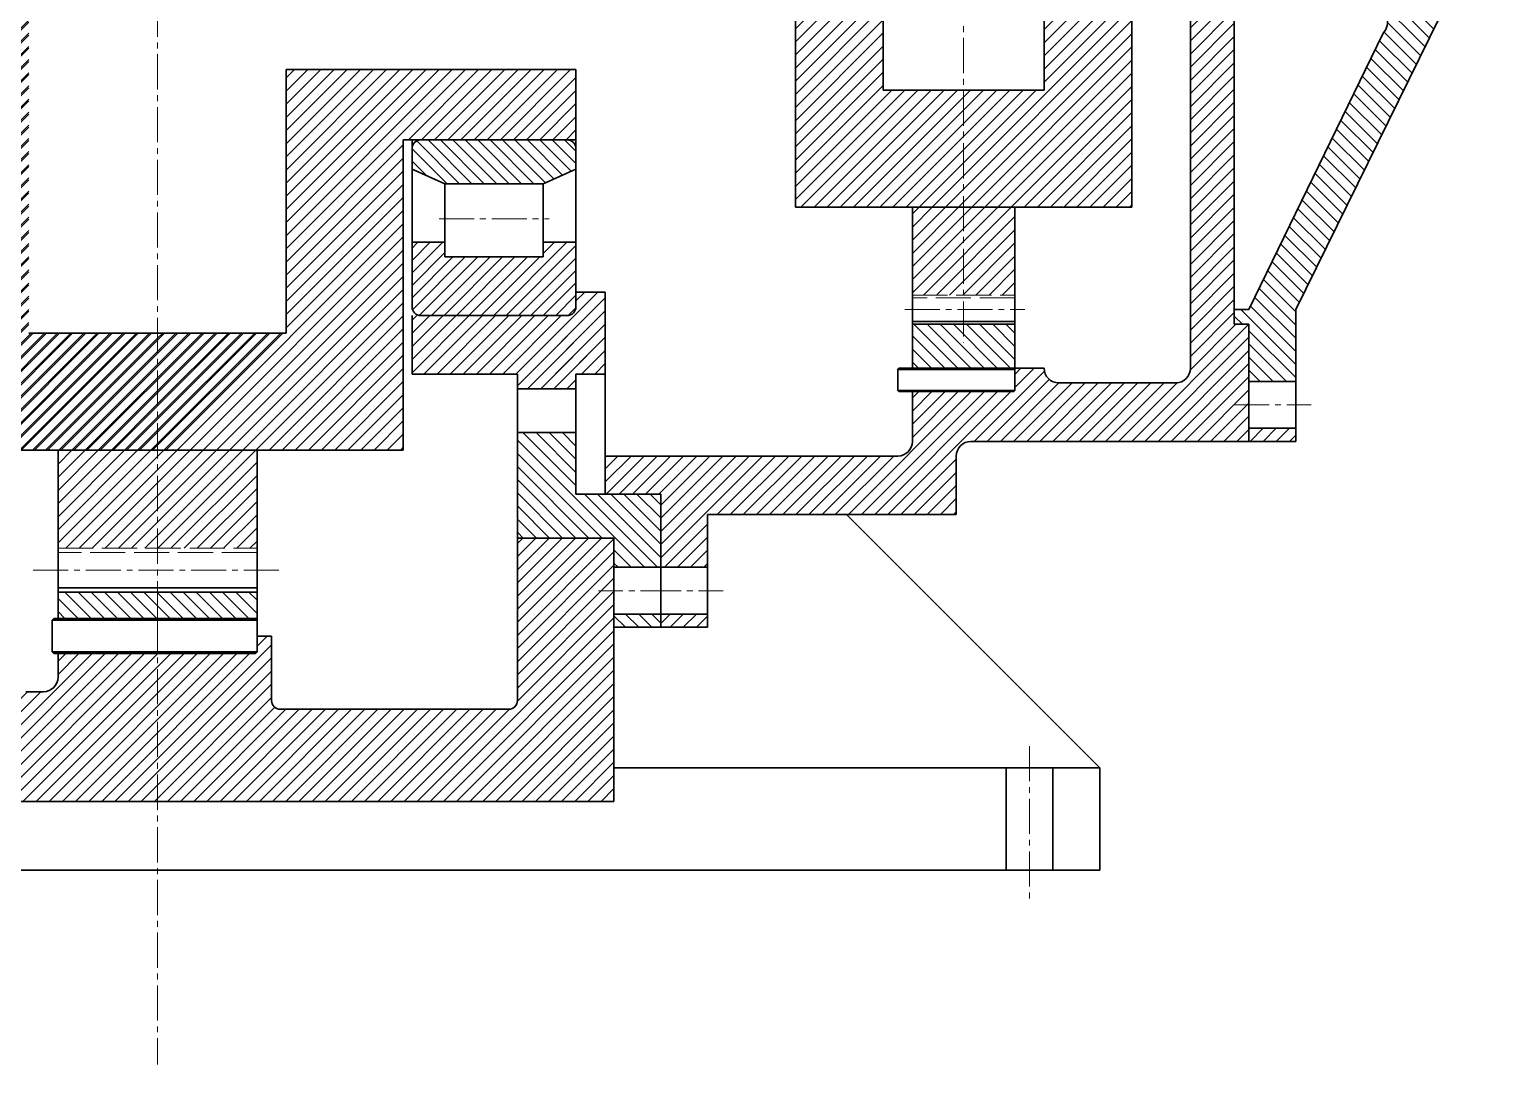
# Model space of a CAD drawing. Header units: millimetres. Extents: x -594 to 6367, y -2099 to 456.
# Drawn here: x 1551 to 2053, y -436 to -82 of the extents above; entities that cross this region are included whole.
import ezdxf

# ---------------------------------------------------------------- set-up
doc = ezdxf.new("R2010")
doc.units = ezdxf.units.MM
doc.linetypes.add('ACAD_ISO02W100', pattern=[15, 12, -3])
doc.linetypes.add('点画线', pattern=[18, 12, -2, 2, -2])
for name, color, linetype, lineweight in [('中心线层', 1, '点画线', 18), ('剖面线层', 4, 'Continuous', 18), ('粗实线层', 7, 'Continuous', 35), ('细虚线', 7, 'ACAD_ISO02W100', 18)]:
    doc.layers.add(name, color=color, linetype=linetype, lineweight=lineweight)

# ---------------------------------------------------------------- blocks, each defined once
blk = doc.blocks.new('*X16')
at = {"layer": '剖面线层'}
for p, q in [((1310.55, -100), (1337.55, -73)), ((1315.04, -100), (1342.04, -73)), ((1319.53, -100), (1346.53, -73)), ((1324.02, -100), (1351.02, -73)), ((1328.51, -100), (1355.51, -73)), ((1333, -100), (1360, -73)), ((1337.49, -100), (1364.49, -73)), ((1341.98, -100), (1368.98, -73)), ((1346.47, -100), (1373.47, -73)), ((1350.96, -100), (1377.96, -73)), ((1355.45, -100), (1382.45, -73)), ((1359.94, -100), (1386.94, -73)), ((1364.43, -100), (1391.43, -73)), ((1368.92, -100), (1395.92, -73)), ((1373.41, -100), (1400.41, -73)), ((1377.9, -100), (1404.9, -73)), ((1382.39, -100), (1409.39, -73)), ((1386.88, -100), (1413.88, -73)), ((1391.37, -100), (1418.37, -73)), ((1395.86, -100), (1422.86, -73)), ((1400.35, -100), (1427.35, -73)), ((1404.84, -100), (1431.84, -73)), ((1406.81, -102.53), (1436.33, -73)), ((1406.81, -107.02), (1440.82, -73)), ((1406.81, -111.51), (1445.31, -73)), ((1409.8, -113), (1449.8, -73)), ((1414.29, -113), (1454.29, -73)), ((1418.78, -113), (1458.78, -73)), ((1423.27, -113), (1463.27, -73)), ((1427.76, -113), (1467.76, -73)), ((1432.25, -113), (1472.25, -73)), ((1436.74, -113), (1476.74, -73)), ((1441.23, -113), (1481.23, -73)), ((1445.72, -113), (1485.72, -73)), ((1450.21, -113), (1490.21, -73)), ((1454.7, -113), (1494.7, -73)), ((1459.19, -113), (1499.19, -73)), ((1463.68, -113), (1503.68, -73)), ((1468.17, -113), (1508.17, -73)), ((1472.66, -113), (1512.66, -73)), ((1477.15, -113), (1517.15, -73)), ((1481.64, -113), (1521.64, -73)), ((1486.13, -113), (1526.13, -73)), ((1490.62, -113), (1530.62, -73)), ((1495.11, -113), (1535.11, -73)), ((1499.6, -113), (1539.6, -73)), ((1504.09, -113), (1544.09, -73)), ((1508.03, -113.55), (1548.58, -73)), ((1510.27, -115.8), (1550.81, -75.27)), ((1510.81, -119.76), (1550.81, -79.76)), ((1510.81, -124.25), (1550.81, -84.25)), ((1510.81, -128.74), (1550.81, -88.74)), ((1510.81, -133.23), (1550.81, -93.23)), ((1510.81, -137.72), (1550.81, -97.72)), ((1510.81, -142.21), (1550.81, -102.21)), ((1510.81, -146.7), (1550.81, -106.7)), ((1510.81, -151.19), (1550.81, -111.19)), ((1510.81, -155.68), (1550.81, -115.68)), ((1510.81, -160.17), (1550.81, -120.17)), ((1510.81, -164.66), (1550.81, -124.66)), ((1510.81, -169.15), (1550.81, -129.15)), ((1510.81, -173.64), (1550.81, -133.64)), ((1510.81, -178.13), (1550.81, -138.13)), ((1510.81, -182.62), (1550.81, -142.62)), ((1510.81, -187.11), (1550.81, -147.11)), ((1510.81, -191.6), (1550.81, -151.6)), ((1510.81, -196.09), (1550.81, -156.09)), ((1510.81, -200.58), (1550.81, -160.58)), ((1510.81, -205.07), (1550.81, -165.07)), ((1510.81, -209.56), (1550.81, -169.56)), ((1510.81, -214.05), (1550.81, -174.05)), ((1510.81, -218.54), (1550.81, -178.54)), ((1510.81, -223.03), (1550.81, -183.03)), ((1512.33, -226), (1552.33, -186)), ((1516.82, -226), (1556.82, -186)), ((1521.31, -226), (1561.31, -186)), ((1525.8, -226), (1565.8, -186)), ((1530.29, -226), (1570.29, -186)), ((1534.78, -226), (1574.78, -186)), ((1539.27, -226), (1579.27, -186)), ((1543.76, -226), (1583.76, -186)), ((1548.25, -226), (1588.25, -186)), ((1552.74, -226), (1592.74, -186)), ((1557.23, -226), (1597.23, -186)), ((1561.72, -226), (1601.72, -186)), ((1566.21, -226), (1606.21, -186)), ((1570.7, -226), (1610.7, -186)), ((1575.19, -226), (1615.19, -186)), ((1579.68, -226), (1619.68, -186)), ((1584.17, -226), (1624.17, -186)), ((1588.66, -226), (1628.66, -186)), ((1593.15, -226), (1633.15, -186)), ((1597.64, -226), (1637.64, -186))]:
    blk.add_line(p, q, dxfattribs=at)
blk = doc.blocks.new('*X24')
at = {"layer": '粗实线层'}
for p, q in [((0, 7.6), (0.4, 8)), ((0, 0.4), (0, 7.6)), ((0, 7.6), (40, 7.6)), ((0.4, 8), (39.6, 8)), ((39.6, 8), (40, 7.6)), ((40, 0.4), (40, 7.6)), ((0, 0.4), (0.4, 0)), ((0, 0.4), (40, 0.4)), ((0.4, 0), (39.6, 0)), ((39.6, 0), (40, 0.4))]:
    blk.add_line(p, q, dxfattribs=at)
blk = doc.blocks.new('*X25')
at = {"layer": '粗实线层'}
for p, q in [((0, 11.4), (0.6, 12)), ((0, 0.6), (0, 11.4)), ((0, 11.4), (70, 11.4)), ((0.6, 12), (69.4, 12)), ((69.4, 12), (70, 11.4)), ((70, 0.6), (70, 11.4)), ((0, 0.6), (0.6, 0)), ((0, 0.6), (70, 0.6)), ((0.6, 0), (69.4, 0)), ((69.4, 0), (70, 0.6))]:
    blk.add_line(p, q, dxfattribs=at)

msp = doc.modelspace()

# ---------------------------------------------------------------- hatches: boundary and pattern name
at = {"layer": '剖面线层'}
h = msp.add_hatch(dxfattribs=at)
h.set_pattern_fill('ANSI31', color=256, style=0, pattern_type=0)
h.paths.add_polyline_path([(1932.81, 73), (1927.81, 73), (1927.81, 83), (1926.81, 83), (1897.81, 83), (1897.81, 57.5), (1932.81, 57.5)], flags=0)
h.paths.add_polyline_path([(1927.81, -73), (1932.81, -73), (1932.81, -57.5), (1897.81, -57.5), (1897.81, -103), (1887.81, -103), (1870.31, -103), (1870.31, -143), (1887.81, -143), (1927.81, -143), (1927.81, -133)], flags=0)
h.paths.add_polyline_path([(1870.31, -103), (1852.81, -103), (1842.81, -103), (1842.81, -57.5), (1842.81, -32.5), (1842.81, -8), (1840.81, -8), (1840.81, -6), (1814.81, -6), (1814.81, -8), (1812.81, -8), (1812.81, -48), (1812.81, -51.75), (1812.81, -99), (1812.81, -143), (1852.81, -143), (1870.31, -143)], flags=0)
h.paths.add_polyline_path([(1842.81, 57.5), (1842.81, 83), (1813.81, 83), (1812.81, 83), (1812.81, 51.75), (1812.81, 48), (1812.81, 8), (1814.81, 8), (1814.81, 6), (1840.81, 6), (1840.81, 8), (1842.81, 8), (1842.81, 32.5)], flags=0)
h.paths.add_polyline_path([(1842.81, 143), (1812.81, 143), (1812.81, 133), (1813.81, 133), (1842.81, 133)], flags=0)
h.paths.add_polyline_path([(1927.81, 143), (1897.81, 143), (1897.81, 133), (1926.81, 133), (1927.81, 133)], flags=0)
h = msp.add_hatch(dxfattribs=at)
h.set_pattern_fill('ANSI31', color=256, style=0, pattern_type=0)
edge = h.paths.add_edge_path(flags=0)
edge.add_line((1308.81, -73), (1308.81, -100))
edge.add_line((1308.81, -100), (1406.81, -100))
edge.add_line((1406.81, -100), (1406.81, -113))
edge.add_line((1406.81, -113), (1505.81, -113))
edge.add_arc((1505.81, -118), 5, 0, 90, ccw=False)
edge.add_line((1510.81, -118), (1510.81, -226))
edge.add_line((1510.81, -226), (1594.81, -226))
edge.add_line((1594.81, -226), (1594.81, -186))
edge.add_line((1594.81, -186), (1550.81, -186))
edge.add_line((1550.81, -186), (1550.81, -136))
edge.add_line((1550.81, -136), (1550.81, -93.78))
edge.add_line((1550.81, -93.78), (1550.81, -73))
edge.add_line((1550.81, -73), (1308.81, -73))
edge = h.paths.add_edge_path(flags=0)
edge.add_line((1406.81, 113), (1406.81, 100))
edge.add_line((1406.81, 100), (1308.81, 100))
edge.add_line((1308.81, 100), (1308.81, 73))
edge.add_line((1308.81, 73), (1550.81, 73))
edge.add_line((1550.81, 73), (1550.81, 82.96))
edge.add_line((1550.81, 82.96), (1550.81, 136))
edge.add_line((1550.81, 136), (1516.81, 136))
edge.add_line((1516.81, 136), (1510.81, 136))
edge.add_line((1510.81, 136), (1510.81, 118))
edge.add_arc((1505.81, 118), 5, -90, 0, ccw=False)
edge.add_line((1505.81, 113), (1406.81, 113))
h = msp.add_hatch(dxfattribs=at)
h.set_pattern_fill('ANSI31', color=256, angle=90, style=0)
edge = h.paths.add_edge_path(flags=0)
edge.add_line((2052.81, -70.5), (2052.81, -75))
edge.add_line((2052.81, -75), (2035.78, -75))
edge.add_arc((2037.81, -79.57), 5, 113.8875, 158.8875)
edge.add_line((2033.14, -77.77), (1983.81, -178))
edge.add_line((1983.81, -178), (1983.81, -202.5))
edge.add_line((1983.81, -202.5), (1967.81, -202.5))
edge.add_line((1967.81, -202.5), (1967.81, -183))
edge.add_line((1967.81, -183), (1962.81, -183))
edge.add_line((1962.81, -183), (1962.81, -178))
edge.add_line((1962.81, -178), (1967.81, -178))
edge.add_line((1967.81, -178), (2013.69, -83.54))
edge.add_arc((2010.16, -80), 5, 315, 450)
edge.add_line((2010.16, -75), (1947.81, -75))
edge.add_line((1947.81, -75), (1947.81, -47))
edge.add_line((1947.81, -47), (1952.81, -47))
edge.add_line((1952.81, -47), (1952.81, -50))
edge.add_line((1952.81, -50), (2052.81, -50))
edge.add_line((2052.81, -50), (2052.81, -54.5))
edge.add_line((2052.81, -54.5), (2052.81, -65))
edge.add_line((2052.81, -65), (2052.81, -70.5))
h = msp.add_hatch(dxfattribs=at)
h.set_pattern_fill('ANSI31', color=256)
h.paths.add_polyline_path([(1872.81, -223), (1942.8, -223), (1962.81, -223), (1967.81, -223), (1967.81, -183), (1962.81, -183), (1962.81, -178), (1962.81, -75), (1947.81, -75), (1947.81, -197.99, -0.414214), (1942.81, -203), (1902.81, -203, -0.414214), (1897.81, -198), (1887.81, -198), (1887.81, -206), (1852.81, -206), (1852.81, -223, -0.414214), (1847.81, -228), (1841.81, -228), (1747.81, -228), (1747.81, -241), (1766.81, -241), (1766.81, -266), (1782.81, -266), (1782.81, -248), (1807.81, -248), (1867.81, -248), (1867.81, -238), (1867.81, -228, -0.414214)])
h = msp.add_hatch(dxfattribs=at)
h.set_pattern_fill('ANSI31', color=256)
h.paths.add_polyline_path([(1678.81, -120), (1737.81, -120), (1737.81, -96), (1688.81, -96), (1668.81, -96), (1638.81, -96), (1638.81, -136), (1638.81, -186), (1594.81, -186), (1594.81, -226), (1638.81, -226), (1678.81, -226)])
h = msp.add_hatch(dxfattribs=at)
h.set_pattern_fill('无图案', color=256, scale=3, angle=-45, style=0, pattern_type=0)
h.set_pattern_definition([(315, (1681.805, 0), (2.12132, 2.12132), [])])
edge = h.paths.add_edge_path(flags=0)
edge.add_arc((1684.81, -123), 3, 123.5573, 180, ccw=False)
edge.add_arc((1684.81, -123), 3, 90, 123.5573, ccw=False)
edge.add_line((1684.81, -120), (1734.81, -120))
edge.add_arc((1734.81, -123), 3, 0, 90, ccw=False)
edge.add_line((1737.81, -123), (1737.81, -130))
edge.add_line((1737.81, -130), (1726.61, -135))
edge.add_line((1726.61, -135), (1693.01, -135))
edge.add_line((1693.01, -135), (1681.81, -130))
edge.add_line((1681.81, -130), (1681.81, -123))
h = msp.add_hatch(dxfattribs=at)
h.set_pattern_fill('ANSI31', color=256)
h.paths.add_polyline_path([(1887.81, -143), (1870.31, -143), (1870.31, -173), (1887.81, -173)])
h.paths.add_polyline_path([(1870.31, -143), (1852.81, -143), (1852.81, -173), (1870.31, -173)])
h = msp.add_hatch(dxfattribs=at)
h.set_pattern_fill('无图案', color=256, scale=3, angle=45, style=0, pattern_type=0)
h.set_pattern_definition([(45, (1681.805, 0), (-2.12132, 2.12132), [])])
edge = h.paths.add_edge_path(flags=0)
edge.add_arc((1684.81, -177), 3, 180, 270, ccw=False)
edge.add_line((1681.81, -177), (1681.81, -155))
edge.add_line((1681.81, -155), (1693.01, -155))
edge.add_line((1693.01, -155), (1693.01, -160))
edge.add_line((1693.01, -160), (1726.61, -160))
edge.add_line((1726.61, -160), (1726.61, -155))
edge.add_line((1726.61, -155), (1737.81, -155))
edge.add_line((1737.81, -155), (1737.81, -177))
edge.add_arc((1734.81, -177), 3, 270, 360, ccw=False)
edge.add_line((1734.81, -180), (1684.81, -180))
h = msp.add_hatch(dxfattribs=at)
h.set_pattern_fill('ANSI31', color=256)
h.paths.add_polyline_path([(1747.81, -200), (1681.81, -200), (1681.81, -180), (1684.81, -180), (1734.81, -180, 0.414214), (1737.81, -177), (1737.81, -172), (1747.81, -172)])
h = msp.add_hatch(dxfattribs=at)
h.set_pattern_fill('ANSI31', color=256)
h.paths.add_polyline_path([(1737.81, -205), (1717.81, -205), (1717.81, -200), (1681.81, -200), (1681.81, -180), (1684.81, -180), (1734.81, -180, 0.414214), (1737.81, -177), (1737.81, -172), (1747.81, -172), (1747.81, -200), (1737.81, -200)])
h = msp.add_hatch(dxfattribs=at)
h.set_pattern_fill('ANSI31', color=256, angle=90)
h.paths.add_polyline_path([(1887.41, -198), (1887.81, -198.4), (1887.81, -183), (1852.81, -183), (1852.81, -198)])
h = msp.add_hatch(dxfattribs=at)
h.set_pattern_fill('ANSI31', color=256, angle=90)
h.paths.add_polyline_path([(1766.81, -266), (1750.81, -266), (1750.81, -256), (1717.81, -256), (1717.81, -220), (1737.81, -220), (1737.81, -241), (1766.81, -241)])
h = msp.add_hatch(dxfattribs=at)
h.set_pattern_fill('ANSI31', color=256, style=0, pattern_type=0)
h.paths.add_polyline_path([(1983.81, -223), (1967.81, -223), (1967.81, -218.5), (1983.81, -218.5)], flags=0)
h = msp.add_hatch(dxfattribs=at)
h.set_pattern_fill('ANSI31', color=256)
h.paths.add_polyline_path([(1594.81, -226), (1560.81, -226), (1560.81, -259.5), (1594.81, -259.5)])
h.paths.add_polyline_path([(1628.81, -226), (1594.81, -226), (1594.81, -259.5), (1628.81, -259.5)])
h = msp.add_hatch(dxfattribs=at)
h.set_pattern_fill('ANSI31', color=256)
h.paths.add_polyline_path([(1750.81, -286.5), (1750.81, -266), (1750.81, -256), (1717.81, -256), (1717.81, -286.5), (1717.81, -311.5, -0.414214), (1714.81, -314.5), (1636.81, -314.5, -0.414214), (1633.81, -311.5), (1633.81, -289.5), (1628.81, -289.5), (1628.81, -294.9), (1560.81, -295.5), (1560.81, -303.5, -0.414214), (1555.81, -308.5), (1549.81, -308.5), (1397.75, -308.5), (1392.84, -308.5, -0.414214), (1387.82, -303.51), (1387.82, -289.48), (1373.81, -289.48), (1373.81, -304.5), (1357.81, -304.5), (1357.81, -312.5), (1357.81, -344.5), (1357.81, -346), (1750.81, -346), (1750.81, -334.5)])
h = msp.add_hatch(dxfattribs=at)
h.set_pattern_fill('ANSI31', color=256, angle=90)
h.paths.add_polyline_path([(1628.81, -274.5), (1560.81, -274.5), (1560.81, -283.5), (1628.81, -283.5)])
h = msp.add_hatch(dxfattribs=at)
h.set_pattern_fill('ANSI31', color=256, angle=90)
h.paths.add_polyline_path([(1766.81, -282), (1750.81, -282), (1750.81, -286.5), (1766.81, -286.5)])
h = msp.add_hatch(dxfattribs=at)
h.set_pattern_fill('ANSI31', color=256)
h.paths.add_polyline_path([(1782.81, -282), (1766.81, -282), (1766.81, -286.5), (1782.81, -286.5)])

# ---------------------------------------------------------------- linework, layer by layer
at = {"layer": '中心线层'}
for p, q in [((1594.81, -282.79), (1594.81, 286.11)), ((1870.31, 184.82), (1870.31, -189.36)), ((1691.01, -147), (1728.61, -147)), ((1850.21, -178), (1891.26, -178)), ((1962.72, -210.5), (1989.07, -210.5)), ((1552.27, -267), (1636.85, -267)), ((1771.89, -274), (1745.54, -274)), ((1761.72, -274), (1788.07, -274)), ((1594.81, -282.79), (1594.81, -435.87)), ((1892.81, -327.08), (1892.81, -379.51))]:
    msp.add_line(p, q, dxfattribs=at)
at = {"layer": '粗实线层'}
for p, q in [((1812.81, -99), (1812.81, -51.75)), ((1842.81, -57.5), (1842.81, -103)), ((1897.81, -57.5), (1897.81, -103)), ((1927.81, -133), (1927.81, -73)), ((1947.81, -198), (1947.81, -75)), ((1962.81, -183), (1962.81, -75)), ((1983.81, -178), (2033.14, -77.77)), ((1967.81, -178), (2013.69, -83.54)), ((1638.81, -96), (1668.81, -96)), ((1638.81, -96), (1638.81, -136)), ((1688.81, -96), (1668.81, -96)), ((1737.81, -96), (1688.81, -96)), ((1737.81, -120), (1737.81, -96)), ((1812.81, -99), (1812.81, -143)), ((1842.81, -103), (1852.81, -103)), ((1852.81, -103), (1887.81, -103)), ((1897.81, -103), (1887.81, -103)), ((1678.81, -226), (1678.81, -120)), ((1678.81, -120), (1737.81, -120)), ((1681.81, -120), (1681.81, -177)), ((1684.81, -120), (1734.81, -120)), ((1737.81, -177), (1737.81, -120)), ((1681.81, -130), (1693.01, -135)), ((1726.61, -135), (1737.81, -130)), ((1693.01, -135), (1726.61, -135)), ((1693.01, -160), (1693.01, -135)), ((1726.61, -160), (1726.61, -135)), ((1927.81, -133), (1927.81, -143)), ((1638.81, -186), (1638.81, -136)), ((1852.81, -143), (1812.81, -143)), ((1852.81, -143), (1887.81, -143)), ((1887.81, -143), (1927.81, -143)), ((1681.81, -155), (1693.01, -155)), ((1726.61, -155), (1737.81, -155)), ((1693.01, -160), (1726.61, -160)), ((1747.81, -172), (1737.81, -172)), ((1747.81, -200), (1747.81, -172)), ((1681.81, -180), (1681.81, -200)), ((1684.81, -180), (1734.81, -180)), ((1962.81, -183), (1962.81, -178)), ((1962.81, -178), (1967.81, -178)), ((1983.81, -202.5), (1983.81, -178)), ((1852.81, -182), (1887.81, -182)), ((1852.81, -183), (1852.81, -198)), ((1887.81, -203), (1887.81, -183)), ((1967.81, -183), (1962.81, -183)), ((1967.81, -223), (1967.81, -183)), ((1550.81, -186), (1638.81, -186)), ((1681.81, -200), (1717.81, -200)), ((1717.81, -205), (1717.81, -200)), ((1737.81, -200), (1747.81, -200)), ((1737.81, -200), (1737.81, -205)), ((1747.81, -200), (1747.81, -241)), ((1852.81, -198), (1887.41, -198)), ((1887.41, -198), (1887.81, -198.4)), ((1897.81, -198), (1887.81, -198)), ((1887.81, -198.4), (1887.81, -205.6)), ((1737.81, -205), (1717.81, -205)), ((1717.81, -205), (1717.81, -286.5)), ((1737.81, -241), (1737.81, -205)), ((1887.81, -205.6), (1887.41, -206)), ((1902.81, -203), (1942.81, -203)), ((1967.81, -202.5), (1983.81, -202.5)), ((1983.81, -223), (1983.81, -202.5)), ((1887.41, -206), (1852.81, -206)), ((1852.81, -206), (1852.81, -223)), ((1737.81, -220), (1717.81, -220)), ((1967.81, -218.5), (1983.81, -218.5)), ((1872.81, -223), (1942.8, -223)), ((1942.8, -223), (1962.81, -223)), ((1962.81, -223), (1967.81, -223)), ((1967.81, -223), (1983.81, -223)), ((1510.81, -226), (1638.81, -226)), ((1560.81, -226), (1560.81, -274.5)), ((1628.81, -226), (1628.81, -261)), ((1638.81, -226), (1678.81, -226)), ((1841.81, -228), (1747.81, -228)), ((1847.81, -228), (1841.81, -228)), ((1867.81, -228), (1867.81, -238)), ((1867.81, -248), (1867.81, -238)), ((1766.81, -241), (1737.81, -241)), ((1766.81, -266), (1766.81, -241)), ((1782.81, -248), (1782.81, -266)), ((1782.81, -248), (1867.81, -248)), ((1782.81, -248), (1807.81, -248)), ((1830.3, -248), (1896.81, -314.5)), ((1750.8, -256), (1717.81, -256)), ((1750.8, -256), (1750.81, -256)), ((1750.81, -266), (1750.81, -256)), ((1750.81, -256), (1750.81, -256)), ((1628.81, -261), (1628.81, -274.5)), ((1766.81, -266), (1750.81, -266)), ((1750.81, -286.5), (1750.81, -266)), ((1766.81, -266), (1782.81, -266)), ((1766.81, -286.5), (1766.81, -266)), ((1782.81, -286.5), (1782.81, -266)), ((1560.81, -273), (1628.81, -273)), ((1560.81, -274.5), (1560.81, -283.5)), ((1628.81, -274.5), (1560.81, -274.5)), ((1628.81, -294.5), (1628.81, -274.5)), ((1560.81, -283.5), (1628.81, -283.5)), ((1628.81, -284.1), (1628.81, -289.5)), ((1766.81, -282), (1750.81, -282)), ((1766.81, -282), (1782.81, -282)), ((1628.81, -289.5), (1633.81, -289.5)), ((1628.81, -294.9), (1628.81, -289.5)), ((1628.81, -289.5), (1633.81, -289.5)), ((1633.81, -289.5), (1633.81, -311.5)), ((1717.81, -286.5), (1717.81, -311.5)), ((1766.81, -286.5), (1750.81, -286.5)), ((1750.81, -334.5), (1750.81, -286.5)), ((1766.81, -286.5), (1782.81, -286.5)), ((1560.81, -295.5), (1628.81, -294.9)), ((1560.81, -303.5), (1560.81, -295.5)), ((1628.81, -294.9), (1628.81, -294.9)), ((1555.81, -308.5), (1549.81, -308.5)), ((1636.81, -314.5), (1714.81, -314.5)), ((1896.81, -314.5), (1916.81, -334.5)), ((1750.81, -346), (1750.81, -334.5)), ((1916.81, -334.5), (1750.81, -334.5)), ((1884.81, -334.5), (1884.81, -369.5)), ((1900.81, -369.5), (1900.81, -334.5)), ((1916.81, -334.5), (1916.81, -369.5)), ((1343.81, -346), (1750.81, -346)), ((1272.81, -369.5), (1916.81, -369.5))]:
    msp.add_line(p, q, dxfattribs=at)
at = {"layer": '粗实线层', "color": 7}
for points in [[(1852.81, -143), (1852.81, -183)], [(1887.81, -143), (1887.81, -183)], [(1887.81, -183), (1852.81, -183)]]:
    msp.add_lwpolyline(points, close=True, dxfattribs=at)
at = {"layer": '粗实线层'}
for centre, radius, start, end in [((2010.16, -80), 5, 315, 90), ((1684.81, -123), 3, 90, 180), ((1734.81, -123), 3, 360, 90), ((1684.81, -177), 3, 180, 270), ((1734.81, -177), 3, 270, 0), ((1902.81, -198), 5, 180.0451, 270.0451), ((1942.81, -198), 5, 269.9549, 359.9549), ((1847.81, -223), 5, 270, 0), ((1872.81, -228), 5, 90, 180), ((1555.81, -303.5), 5, 270, 0), ((1636.81, -311.5), 3, 180, 270), ((1714.81, -311.5), 3, 270, 0)]:
    msp.add_arc(centre, radius, start, end, dxfattribs=at)
at = {"layer": '细虚线'}
for p, q in [((1852.81, -173), (1887.81, -173)), ((1560.81, -259.5), (1628.81, -259.5)), ((1628.81, -261), (1560.81, -261))]:
    msp.add_line(p, q, dxfattribs=at)
at = {"layer": '细虚线', "color": 7}
msp.add_line((1887.81, -174), (1852.81, -174), dxfattribs=at)

# ---------------------------------------------------------------- block references
at = {"layer": '剖面线层'}
msp.add_blockref('*X16', (0, 0), dxfattribs=at)
at = {"layer": '粗实线层'}
for name, p in [('*X24', (1847.81, -206)), ('*X25', (1558.81, -295.5))]:
    msp.add_blockref(name, p, dxfattribs=at)

doc.saveas('drawing.dxf')
